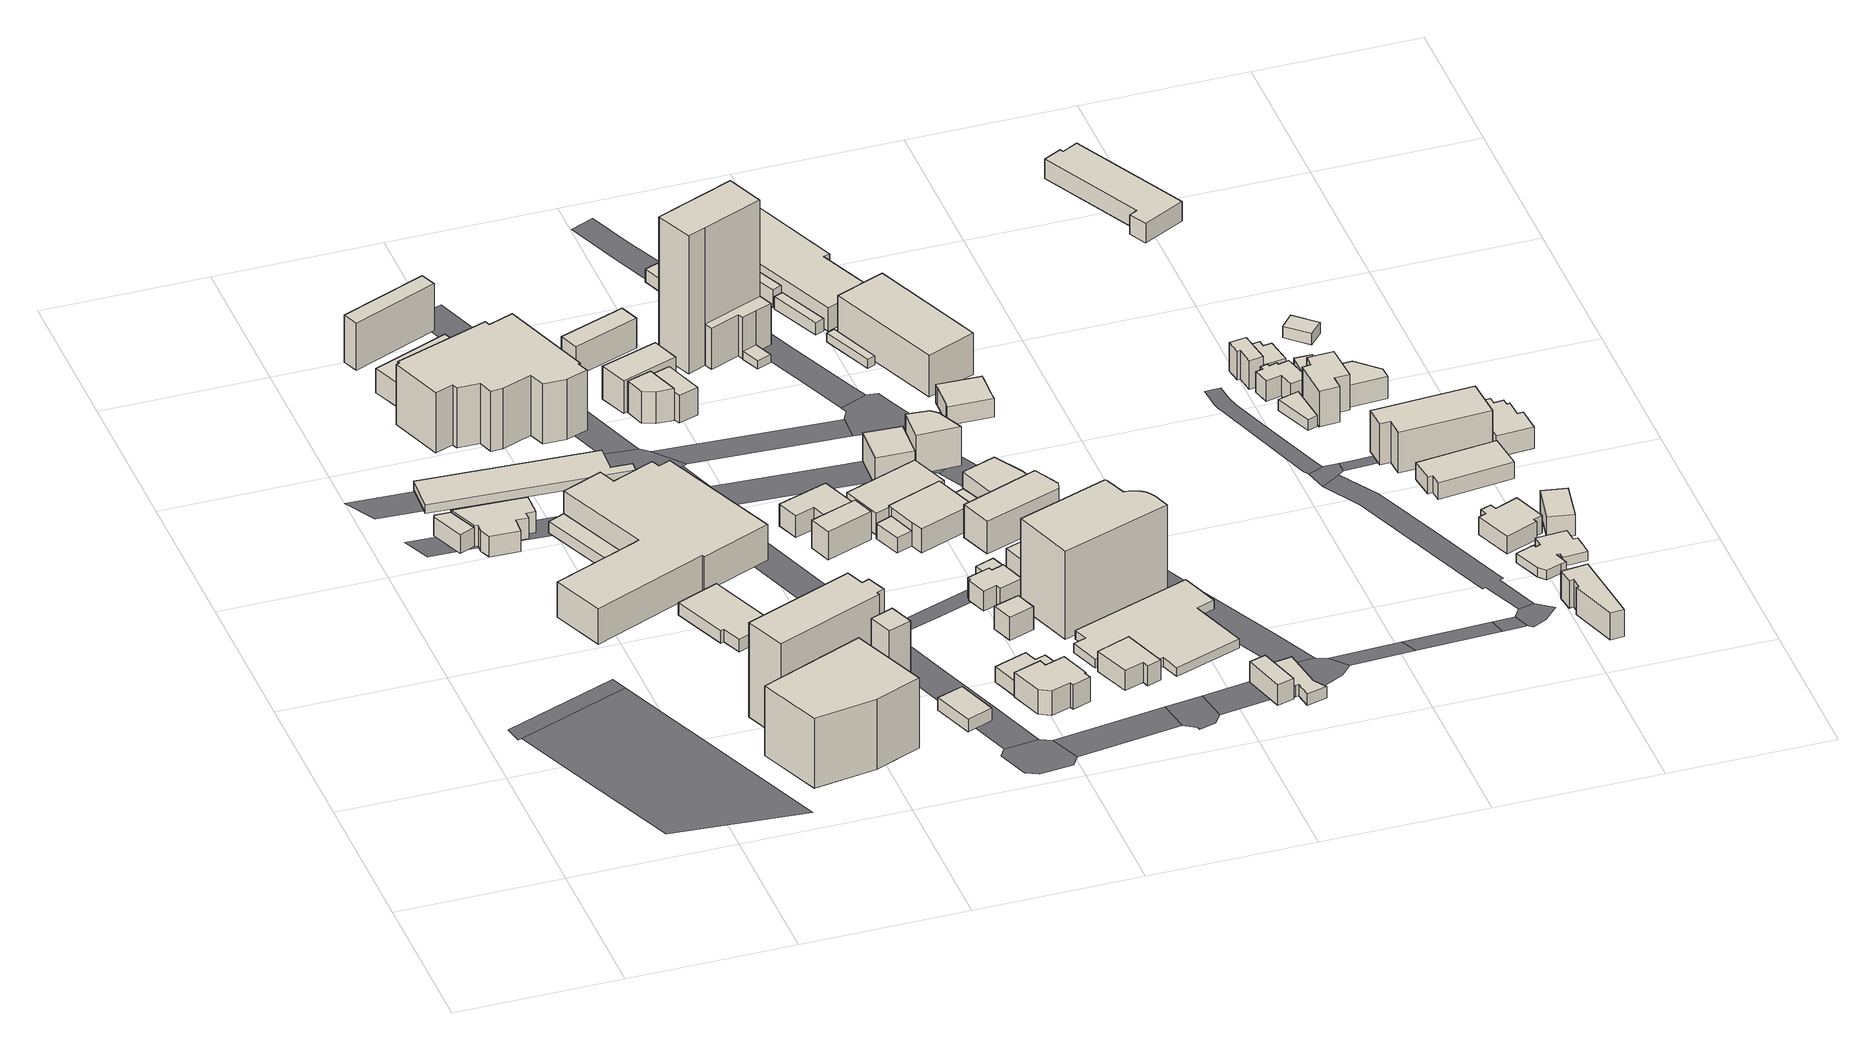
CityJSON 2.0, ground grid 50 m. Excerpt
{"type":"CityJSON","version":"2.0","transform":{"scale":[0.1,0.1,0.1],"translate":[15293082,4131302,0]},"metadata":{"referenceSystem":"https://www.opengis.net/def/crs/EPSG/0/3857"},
"CityObjects":{
"building1":{"type":"Building","attributes":{"measured_height":6.7,"year_of_construction":1956,"storeys_above_ground":2,"usage":"住宅","districts_and_zones_type":"商業地域"},"geometry":[{"type":"Solid","lod":"1","boundaries":[[[[0,1,2,3,4]],[[0,4,5,6]],[[4,3,7,5]],[[3,2,8,7]],[[2,1,9,8]],[[1,0,6,9]],[[6,5,7,8,9]]]]}]},
"building2":{"type":"Building","attributes":{"measured_height":8.1},"geometry":[{"type":"Solid","lod":"1","boundaries":[[[[10,11,12,13,14,15,16,17,18,1,0]],[[10,0,19,20]],[[0,1,21,19]],[[1,18,22,21]],[[18,17,23,22]],[[17,16,24,23]],[[16,15,25,24]],[[15,14,26,25]],[[14,13,27,26]],[[13,12,28,27]],[[12,11,29,28]],[[11,10,20,29]],[[20,19,21,22,23,24,25,26,27,28,29]]]]}]},
"building3":{"type":"Building","attributes":{"measured_height":9},"geometry":[{"type":"Solid","lod":"1","boundaries":[[[[30,31,32,33]],[[30,33,34,35]],[[33,32,36,34]],[[32,31,37,36]],[[31,30,35,37]],[[35,34,36,37]]]]}]},
"building4":{"type":"Building","attributes":{"measured_height":30.1,"year_of_construction":1987,"storeys_above_ground":7,"usage":"業務施設","districts_and_zones_type":"商業地域"},"geometry":[{"type":"Solid","lod":"1","boundaries":[[[[38,39,40,41,42]],[[38,42,43,44]],[[42,41,45,43]],[[41,40,46,45]],[[40,39,47,46]],[[39,38,44,47]],[[44,43,45,46,47]]]]}]},
"building5":{"type":"Building","attributes":{"measured_height":3.7,"year_of_construction":1995,"storeys_above_ground":1,"usage":"運輸倉庫施設","districts_and_zones_type":"商業地域"},"geometry":[{"type":"Solid","lod":"1","boundaries":[[[[48,49,50,51,52,53]],[[48,53,54,55]],[[53,52,56,54]],[[52,51,57,56]],[[51,50,58,57]],[[50,49,59,58]],[[49,48,55,59]],[[55,54,56,57,58,59]]]]}]},
"building6":{"type":"Building","attributes":{"measured_height":35.1,"year_of_construction":2015,"storeys_above_ground":10,"usage":"宿泊施設","districts_and_zones_type":"商業地域"},"geometry":[{"type":"Solid","lod":"1","boundaries":[[[[60,61,62,63,64,65,66,67]],[[60,67,68,69]],[[67,66,70,68]],[[66,65,71,70]],[[65,64,72,71]],[[64,63,73,72]],[[63,62,74,73]],[[62,61,75,74]],[[61,60,69,75]],[[69,68,70,71,72,73,74,75]]]]}]},
"building7":{"type":"Building","attributes":{"measured_height":13.3,"year_of_construction":2018,"storeys_above_ground":2,"usage":"文教厚生施設","districts_and_zones_type":"商業地域"},"geometry":[{"type":"Solid","lod":"1","boundaries":[[[[76,77,78,79,80,81,82,83,84,85,86,87,88]],[[76,88,89,90]],[[88,87,91,89]],[[87,86,92,91]],[[86,85,93,92]],[[85,84,94,93]],[[84,83,95,94]],[[83,82,96,95]],[[82,81,97,96]],[[81,80,98,97]],[[80,79,99,98]],[[79,78,100,99]],[[78,77,101,100]],[[77,76,90,101]],[[90,89,91,92,93,94,95,96,97,98,99,100,101]]]]}]},
"building8":{"type":"Building","attributes":{"measured_height":11.4,"year_of_construction":1987,"storeys_above_ground":3,"usage":"商業施設","districts_and_zones_type":"商業地域"},"geometry":[{"type":"Solid","lod":"1","boundaries":[[[[102,103,104,105]],[[102,105,106,107]],[[105,104,108,106]],[[104,103,109,108]],[[103,102,107,109]],[[107,106,108,109]]]]}]},
"building9":{"type":"Building","attributes":{"measured_height":4.8,"year_of_construction":2014,"storeys_above_ground":1,"usage":"商業施設","districts_and_zones_type":"商業地域"},"geometry":[{"type":"Solid","lod":"1","boundaries":[[[[110,111,112,113,114,115]],[[110,115,116,117]],[[115,114,118,116]],[[114,113,119,118]],[[113,112,120,119]],[[112,111,121,120]],[[111,110,117,121]],[[117,116,118,119,120,121]]]]}]},
"building10":{"type":"Building","attributes":{"measured_height":18.9},"geometry":[{"type":"Solid","lod":"1","boundaries":[[[[122,123,124,125]],[[122,125,126,127]],[[125,124,128,126]],[[124,123,129,128]],[[123,122,127,129]],[[127,126,128,129]]]]}]},
"building11":{"type":"Building","attributes":{"measured_height":22.4,"year_of_construction":1978,"storeys_above_ground":6,"usage":"店舗等併用共同住宅","districts_and_zones_type":"商業地域"},"geometry":[{"type":"Solid","lod":"1","boundaries":[[[[130,131,132,133,134,135,136,137,138,139,140,141,142,143,144,145,146,147]],[[130,147,148,149]],[[147,146,150,148]],[[146,145,151,150]],[[145,144,152,151]],[[144,143,153,152]],[[143,142,154,153]],[[142,141,155,154]],[[141,140,156,155]],[[140,139,157,156]],[[139,138,158,157]],[[138,137,159,158]],[[137,136,160,159]],[[136,135,161,160]],[[135,134,162,161]],[[134,133,163,162]],[[133,132,164,163]],[[132,131,165,164]],[[131,130,149,165]],[[149,148,150,151,152,153,154,155,156,157,158,159,160,161,162,163,164,165]]]]}]},
"building12":{"type":"Building","attributes":{"measured_height":27.5,"year_of_construction":1987,"storeys_above_ground":1,"usage":"業務施設","districts_and_zones_type":"商業地域"},"geometry":[{"type":"Solid","lod":"1","boundaries":[[[[166,167,168,169]],[[166,169,170,171]],[[169,168,172,170]],[[168,167,173,172]],[[167,166,171,173]],[[171,170,172,173]]]]}]},
"building13":{"type":"Building","attributes":{"measured_height":11.7,"year_of_construction":1987,"storeys_above_ground":1,"usage":"業務施設","districts_and_zones_type":"商業地域"},"geometry":[{"type":"Solid","lod":"1","boundaries":[[[[174,175,176,177]],[[174,177,178,179]],[[177,176,180,178]],[[176,175,181,180]],[[175,174,179,181]],[[179,178,180,181]]]]}]},
"building14":{"type":"Building","attributes":{"measured_height":13.2,"year_of_construction":2000,"storeys_above_ground":3,"usage":"商業施設","districts_and_zones_type":"商業地域"},"geometry":[{"type":"Solid","lod":"1","boundaries":[[[[182,183,184,185,186]],[[182,186,187,188]],[[186,185,189,187]],[[185,184,190,189]],[[184,183,191,190]],[[183,182,188,191]],[[188,187,189,190,191]]]]}]},
"building15":{"type":"Building","attributes":{"measured_height":11.4,"year_of_construction":1980,"storeys_above_ground":3,"usage":"商業施設","districts_and_zones_type":"商業地域"},"geometry":[{"type":"Solid","lod":"1","boundaries":[[[[192,193,194,195]],[[192,195,196,197]],[[195,194,198,196]],[[194,193,199,198]],[[193,192,197,199]],[[197,196,198,199]]]]}]},
"building16":{"type":"Building","attributes":{"measured_height":10.5,"year_of_construction":1970,"storeys_above_ground":2,"usage":"店舗等併用住宅","districts_and_zones_type":"商業地域"},"geometry":[{"type":"Solid","lod":"1","boundaries":[[[[200,201,202,203]],[[200,203,204,205]],[[203,202,206,204]],[[202,201,207,206]],[[201,200,205,207]],[[205,204,206,207]]]]}]},
"building17":{"type":"Building","attributes":{"measured_height":9.9,"year_of_construction":2003,"storeys_above_ground":3,"usage":"住宅","districts_and_zones_type":"商業地域"},"geometry":[{"type":"Solid","lod":"1","boundaries":[[[[208,209,210,211,212]],[[208,212,213,214]],[[212,211,215,213]],[[211,210,216,215]],[[210,209,217,216]],[[209,208,214,217]],[[214,213,215,216,217]]]]}]},
"building18":{"type":"Building","attributes":{"measured_height":9,"year_of_construction":1981,"storeys_above_ground":2,"usage":"商業施設","districts_and_zones_type":"商業地域"},"geometry":[{"type":"Solid","lod":"1","boundaries":[[[[218,219,220,221,222,223]],[[218,223,224,225]],[[223,222,226,224]],[[222,221,227,226]],[[221,220,228,227]],[[220,219,229,228]],[[219,218,225,229]],[[225,224,226,227,228,229]]]]}]},
"building19":{"type":"Building","attributes":{"measured_height":10.7,"year_of_construction":2000,"storeys_above_ground":3,"usage":"住宅","districts_and_zones_type":"商業地域"},"geometry":[{"type":"Solid","lod":"1","boundaries":[[[[230,231,232,233]],[[230,233,234,235]],[[233,232,236,234]],[[232,231,237,236]],[[231,230,235,237]],[[235,234,236,237]]]]}]},
"building20":{"type":"Building","attributes":{"measured_height":6.3,"year_of_construction":1953,"storeys_above_ground":2,"usage":"住宅","districts_and_zones_type":"商業地域"},"geometry":[{"type":"Solid","lod":"1","boundaries":[[[[238,239,240,241,242,243]],[[238,243,244,245]],[[243,242,246,244]],[[242,241,247,246]],[[241,240,248,247]],[[240,239,249,248]],[[239,238,245,249]],[[245,244,246,247,248,249]]]]}]},
"building21":{"type":"Building","attributes":{"measured_height":10},"geometry":[{"type":"Solid","lod":"1","boundaries":[[[[250,251,252,253,254,255,256,257,258,259,260]],[[250,260,261,262]],[[260,259,263,261]],[[259,258,264,263]],[[258,257,265,264]],[[257,256,266,265]],[[256,255,267,266]],[[255,254,268,267]],[[254,253,269,268]],[[253,252,270,269]],[[252,251,271,270]],[[251,250,262,271]],[[262,261,263,264,265,266,267,268,269,270,271]]]]}]},
"building22":{"type":"Building","attributes":{"measured_height":8.3,"storeys_above_ground":1,"usage":"業務施設","districts_and_zones_type":"商業地域"},"geometry":[{"type":"Solid","lod":"1","boundaries":[[[[272,273,274,275]],[[272,275,276,277]],[[275,274,278,276]],[[274,273,279,278]],[[273,272,277,279]],[[277,276,278,279]]]]}]},
"building23":{"type":"Building","attributes":{"measured_height":9.2,"year_of_construction":1958,"storeys_above_ground":2,"usage":"住宅","districts_and_zones_type":"商業地域"},"geometry":[{"type":"Solid","lod":"1","boundaries":[[[[280,281,282,283]],[[280,283,284,285]],[[283,282,286,284]],[[282,281,287,286]],[[281,280,285,287]],[[285,284,286,287]]]]}]},
"building24":{"type":"Building","attributes":{"measured_height":7},"geometry":[{"type":"Solid","lod":"1","boundaries":[[[[288,289,290,291,292,293,294,295,296,297]],[[288,297,298,299]],[[297,296,300,298]],[[296,295,301,300]],[[295,294,302,301]],[[294,293,303,302]],[[293,292,304,303]],[[292,291,305,304]],[[291,290,306,305]],[[290,289,307,306]],[[289,288,299,307]],[[299,298,300,301,302,303,304,305,306,307]]]]}]},
"building25":{"type":"Building","attributes":{"measured_height":8.6,"year_of_construction":1976,"storeys_above_ground":2,"usage":"業務施設","districts_and_zones_type":"商業地域"},"geometry":[{"type":"Solid","lod":"1","boundaries":[[[[308,309,310,311,312,313]],[[308,313,314,315]],[[313,312,316,314]],[[312,311,317,316]],[[311,310,318,317]],[[310,309,319,318]],[[309,308,315,319]],[[315,314,316,317,318,319]]]]}]},
"building26":{"type":"Building","attributes":{"measured_height":6.2,"year_of_construction":1974,"storeys_above_ground":1,"usage":"住宅","districts_and_zones_type":"商業地域"},"geometry":[{"type":"Solid","lod":"1","boundaries":[[[[320,297,296,295,321,322]],[[320,322,323,324]],[[322,321,325,323]],[[321,295,326,325]],[[295,296,327,326]],[[296,297,328,327]],[[297,320,324,328]],[[324,323,325,326,327,328]]]]}]},
"building27":{"type":"Building","attributes":{"measured_height":8.6,"year_of_construction":1968,"storeys_above_ground":2,"usage":"業務施設","districts_and_zones_type":"商業地域"},"geometry":[{"type":"Solid","lod":"1","boundaries":[[[[329,330,331,272,275,332,333]],[[329,333,334,335]],[[333,332,336,334]],[[332,275,337,336]],[[275,272,338,337]],[[272,331,339,338]],[[331,330,340,339]],[[330,329,335,340]],[[335,334,336,337,338,339,340]]]]}]},
"building28":{"type":"Building","attributes":{"measured_height":46.1},"geometry":[{"type":"Solid","lod":"1","boundaries":[[[[341,342,343,344,345]],[[341,345,346,347]],[[345,344,348,346]],[[344,343,349,348]],[[343,342,350,349]],[[342,341,347,350]],[[347,346,348,349,350]]]]}]},
"building29":{"type":"Building","attributes":{"measured_height":7.6,"year_of_construction":1968,"storeys_above_ground":2,"usage":"住宅","districts_and_zones_type":"商業地域"},"geometry":[{"type":"Solid","lod":"1","boundaries":[[[[351,352,353,354,355,356]],[[351,356,357,358]],[[356,355,359,357]],[[355,354,360,359]],[[354,353,361,360]],[[353,352,362,361]],[[352,351,358,362]],[[358,357,359,360,361,362]]]]}]},
"building30":{"type":"Building","attributes":{"measured_height":45.1},"geometry":[{"type":"Solid","lod":"1","boundaries":[[[[363,364,365,366,367,368,369]],[[363,369,370,371]],[[369,368,372,370]],[[368,367,373,372]],[[367,366,374,373]],[[366,365,375,374]],[[365,364,376,375]],[[364,363,371,376]],[[371,370,372,373,374,375,376]]]]}]},
"building31":{"type":"Building","attributes":{"measured_height":10.3,"year_of_construction":1983,"storeys_above_ground":3,"usage":"住宅","districts_and_zones_type":"商業地域"},"geometry":[{"type":"Solid","lod":"1","boundaries":[[[[377,378,379,380]],[[377,380,381,382]],[[380,379,383,381]],[[379,378,384,383]],[[378,377,382,384]],[[382,381,383,384]]]]}]},
"building32":{"type":"Building","attributes":{"measured_height":41.3},"geometry":[{"type":"Solid","lod":"1","boundaries":[[[[385,386,387,388]],[[385,388,389,390]],[[388,387,391,389]],[[387,386,392,391]],[[386,385,390,392]],[[390,389,391,392]]]]}]},
"building33":{"type":"Building","attributes":{"measured_height":5.4},"geometry":[{"type":"Solid","lod":"1","boundaries":[[[[393,394,395,396]],[[393,396,397,398]],[[396,395,399,397]],[[395,394,400,399]],[[394,393,398,400]],[[398,397,399,400]]]]}]},
"building34":{"type":"Building","attributes":{"measured_height":10.3,"year_of_construction":2014,"storeys_above_ground":3,"usage":"住宅","districts_and_zones_type":"商業地域"},"geometry":[{"type":"Solid","lod":"1","boundaries":[[[[401,402,403,404]],[[401,404,405,406]],[[404,403,407,405]],[[403,402,408,407]],[[402,401,406,408]],[[406,405,407,408]]]]}]},
"building35":{"type":"Building","attributes":{"measured_height":7.4,"storeys_above_ground":1,"usage":"業務施設","districts_and_zones_type":"商業地域"},"geometry":[{"type":"Solid","lod":"1","boundaries":[[[[409,410,411,412]],[[409,412,413,414]],[[412,411,415,413]],[[411,410,416,415]],[[410,409,414,416]],[[414,413,415,416]]]]}]},
"building36":{"type":"Building","attributes":{"measured_height":33.3,"year_of_construction":1991,"storeys_above_ground":8,"usage":"業務施設","districts_and_zones_type":"商業地域"},"geometry":[{"type":"Solid","lod":"1","boundaries":[[[[417,418,419,420,421,422,423,424,425,426,427,428,429,430]],[[417,430,431,432]],[[430,429,433,431]],[[429,428,434,433]],[[428,427,435,434]],[[427,426,436,435]],[[426,425,437,436]],[[425,424,438,437]],[[424,423,439,438]],[[423,422,440,439]],[[422,421,441,440]],[[421,420,442,441]],[[420,419,443,442]],[[419,418,444,443]],[[418,417,432,444]],[[432,431,433,434,435,436,437,438,439,440,441,442,443,444]]]]}]},
"building37":{"type":"Building","attributes":{"measured_height":4,"storeys_above_ground":1,"usage":"運輸倉庫施設","districts_and_zones_type":"商業地域"},"geometry":[{"type":"Solid","lod":"1","boundaries":[[[[445,446,447,448,449,450,451,452,453,454,455,456]],[[445,456,457,458]],[[456,455,459,457]],[[455,454,460,459]],[[454,453,461,460]],[[453,452,462,461]],[[452,451,463,462]],[[451,450,464,463]],[[450,449,465,464]],[[449,448,466,465]],[[448,447,467,466]],[[447,446,468,467]],[[446,445,458,468]],[[458,457,459,460,461,462,463,464,465,466,467,468]]]]}]},
"building38":{"type":"Building","attributes":{"measured_height":11.6},"geometry":[{"type":"Solid","lod":"1","boundaries":[[[[469,470,471,472,473]],[[469,473,474,475]],[[473,472,476,474]],[[472,471,477,476]],[[471,470,478,477]],[[470,469,475,478]],[[475,474,476,477,478]]]]}]},
"building39":{"type":"Building","attributes":{"measured_height":5.7,"year_of_construction":1969,"storeys_above_ground":2,"usage":"住宅","districts_and_zones_type":"商業地域"},"geometry":[{"type":"Solid","lod":"1","boundaries":[[[[479,480,481,482,483,484]],[[479,484,485,486]],[[484,483,487,485]],[[483,482,488,487]],[[482,481,489,488]],[[481,480,490,489]],[[480,479,486,490]],[[486,485,487,488,489,490]]]]}]},
"building40":{"type":"Building","attributes":{"measured_height":13.3,"year_of_construction":2018,"storeys_above_ground":4,"usage":"住宅","districts_and_zones_type":"商業地域"},"geometry":[{"type":"Solid","lod":"1","boundaries":[[[[491,492,493,494,495]],[[491,495,496,497]],[[495,494,498,496]],[[494,493,499,498]],[[493,492,500,499]],[[492,491,497,500]],[[497,496,498,499,500]]]]}]},
"building41":{"type":"Building","attributes":{"measured_height":9.1,"year_of_construction":1965,"storeys_above_ground":1,"usage":"業務施設","districts_and_zones_type":"商業地域"},"geometry":[{"type":"Solid","lod":"1","boundaries":[[[[501,502,503,504,505]],[[501,505,506,507]],[[505,504,508,506]],[[504,503,509,508]],[[503,502,510,509]],[[502,501,507,510]],[[507,506,508,509,510]]]]}]},
"building42":{"type":"Building","attributes":{"measured_height":8,"year_of_construction":1972,"storeys_above_ground":2,"usage":"業務施設","districts_and_zones_type":"商業地域"},"geometry":[{"type":"Solid","lod":"1","boundaries":[[[[511,512,513,514]],[[511,514,515,516]],[[514,513,517,515]],[[513,512,518,517]],[[512,511,516,518]],[[516,515,517,518]]]]}]},
"building43":{"type":"Building","attributes":{"measured_height":4.8},"geometry":[{"type":"Solid","lod":"1","boundaries":[[[[519,520,521,522]],[[519,522,523,524]],[[522,521,525,523]],[[521,520,526,525]],[[520,519,524,526]],[[524,523,525,526]]]]}]},
"building44":{"type":"Building","attributes":{"measured_height":8.7,"storeys_above_ground":1,"usage":"運輸倉庫施設","districts_and_zones_type":"商業地域"},"geometry":[{"type":"Solid","lod":"1","boundaries":[[[[527,528,529,530]],[[527,530,531,532]],[[530,529,533,531]],[[529,528,534,533]],[[528,527,532,534]],[[532,531,533,534]]]]}]},
"building45":{"type":"Building","attributes":{"measured_height":7.6,"year_of_construction":1971,"storeys_above_ground":2,"usage":"住宅","districts_and_zones_type":"商業地域"},"geometry":[{"type":"Solid","lod":"1","boundaries":[[[[535,536,537,538]],[[535,538,539,540]],[[538,537,541,539]],[[537,536,542,541]],[[536,535,540,542]],[[540,539,541,542]]]]}]},
"building46":{"type":"Building","attributes":{"measured_height":8.2,"storeys_above_ground":2,"usage":"業務施設","districts_and_zones_type":"商業地域"},"geometry":[{"type":"Solid","lod":"1","boundaries":[[[[543,544,545,546,547,548,549]],[[543,549,550,551]],[[549,548,552,550]],[[548,547,553,552]],[[547,546,554,553]],[[546,545,555,554]],[[545,544,556,555]],[[544,543,551,556]],[[551,550,552,553,554,555,556]]]]}]},
"building47":{"type":"Building","attributes":{"measured_height":5.3,"year_of_construction":1948,"storeys_above_ground":1,"usage":"住宅","districts_and_zones_type":"商業地域"},"geometry":[{"type":"Solid","lod":"1","boundaries":[[[[557,558,559,560,561,562,563,564]],[[557,564,565,566]],[[564,563,567,565]],[[563,562,568,567]],[[562,561,569,568]],[[561,560,570,569]],[[560,559,571,570]],[[559,558,572,571]],[[558,557,566,572]],[[566,565,567,568,569,570,571,572]]]]}]},
"building48":{"type":"Building","attributes":{"measured_height":6.9,"year_of_construction":1986,"storeys_above_ground":1,"usage":"文教厚生施設","districts_and_zones_type":"商業地域"},"geometry":[{"type":"Solid","lod":"1","boundaries":[[[[573,574,575,576,577,578,579,580]],[[573,580,581,582]],[[580,579,583,581]],[[579,578,584,583]],[[578,577,585,584]],[[577,576,586,585]],[[576,575,587,586]],[[575,574,588,587]],[[574,573,582,588]],[[582,581,583,584,585,586,587,588]]]]}]},
"building49":{"type":"Building","attributes":{"measured_height":14,"storeys_above_ground":3,"usage":"運輸倉庫施設","districts_and_zones_type":"商業地域"},"geometry":[{"type":"Solid","lod":"1","boundaries":[[[[589,590,591,592]],[[589,592,593,594]],[[592,591,595,593]],[[591,590,596,595]],[[590,589,594,596]],[[594,593,595,596]]]]}]},
"building50":{"type":"Building","attributes":{"measured_height":9.7,"year_of_construction":1987,"storeys_above_ground":3,"usage":"住宅","districts_and_zones_type":"商業地域"},"geometry":[{"type":"Solid","lod":"1","boundaries":[[[[597,598,599,600,601,602]],[[597,602,603,604]],[[602,601,605,603]],[[601,600,606,605]],[[600,599,607,606]],[[599,598,608,607]],[[598,597,604,608]],[[604,603,605,606,607,608]]]]}]},
"building51":{"type":"Building","attributes":{"measured_height":4.4,"year_of_construction":2015,"storeys_above_ground":1,"usage":"住宅","districts_and_zones_type":"商業地域"},"geometry":[{"type":"Solid","lod":"1","boundaries":[[[[609,610,611,612]],[[609,612,613,614]],[[612,611,615,613]],[[611,610,616,615]],[[610,609,614,616]],[[614,613,615,616]]]]}]},
"building52":{"type":"Building","attributes":{"measured_height":7.6,"year_of_construction":2007,"storeys_above_ground":2,"usage":"住宅","districts_and_zones_type":"商業地域"},"geometry":[{"type":"Solid","lod":"1","boundaries":[[[[617,618,619,620,621,622,623,624,625,626,627,628]],[[617,628,629,630]],[[628,627,631,629]],[[627,626,632,631]],[[626,625,633,632]],[[625,624,634,633]],[[624,623,635,634]],[[623,622,636,635]],[[622,621,637,636]],[[621,620,638,637]],[[620,619,639,638]],[[619,618,640,639]],[[618,617,630,640]],[[630,629,631,632,633,634,635,636,637,638,639,640]]]]}]},
"building53":{"type":"Building","attributes":{"measured_height":9.4,"year_of_construction":1968,"storeys_above_ground":2,"usage":"住宅","districts_and_zones_type":"商業地域"},"geometry":[{"type":"Solid","lod":"1","boundaries":[[[[641,642,643,644,645,646]],[[641,646,647,648]],[[646,645,649,647]],[[645,644,650,649]],[[644,643,651,650]],[[643,642,652,651]],[[642,641,648,652]],[[648,647,649,650,651,652]]]]}]},
"building54":{"type":"Building","attributes":{"measured_height":13.1,"year_of_construction":1991,"storeys_above_ground":2,"usage":"住宅","districts_and_zones_type":"商業地域"},"geometry":[{"type":"Solid","lod":"1","boundaries":[[[[653,654,655,656,657,658,659,660]],[[653,660,661,662]],[[660,659,663,661]],[[659,658,664,663]],[[658,657,665,664]],[[657,656,666,665]],[[656,655,667,666]],[[655,654,668,667]],[[654,653,662,668]],[[662,661,663,664,665,666,667,668]]]]}]},
"building55":{"type":"Building","attributes":{"measured_height":9.7,"year_of_construction":2004,"storeys_above_ground":3,"usage":"宿泊施設","districts_and_zones_type":"商業地域"},"geometry":[{"type":"Solid","lod":"1","boundaries":[[[[669,670,671,672,673,674,675,676]],[[669,676,677,678]],[[676,675,679,677]],[[675,674,680,679]],[[674,673,681,680]],[[673,672,682,681]],[[672,671,683,682]],[[671,670,684,683]],[[670,669,678,684]],[[678,677,679,680,681,682,683,684]]]]}]},
"building56":{"type":"Building","attributes":{"measured_height":7.6,"storeys_above_ground":1,"usage":"住宅","districts_and_zones_type":"商業地域"},"geometry":[{"type":"Solid","lod":"1","boundaries":[[[[685,686,687,688]],[[685,688,689,690]],[[688,687,691,689]],[[687,686,692,691]],[[686,685,690,692]],[[690,689,691,692]]]]}]},
"building57":{"type":"Building","attributes":{"measured_height":6,"year_of_construction":1979,"storeys_above_ground":1,"usage":"住宅","districts_and_zones_type":"商業地域"},"geometry":[{"type":"Solid","lod":"1","boundaries":[[[[693,694,695,696,697,698,699,700,701,702]],[[693,702,703,704]],[[702,701,705,703]],[[701,700,706,705]],[[700,699,707,706]],[[699,698,708,707]],[[698,697,709,708]],[[697,696,710,709]],[[696,695,711,710]],[[695,694,712,711]],[[694,693,704,712]],[[704,703,705,706,707,708,709,710,711,712]]]]}]},
"building58":{"type":"Building","attributes":{"measured_height":4.1,"year_of_construction":1945,"storeys_above_ground":1,"usage":"住宅","districts_and_zones_type":"商業地域"},"geometry":[{"type":"Solid","lod":"1","boundaries":[[[[713,714,715,716,717,718,719,720,721,722,723,724,725,726,727,728,729]],[[713,729,730,731]],[[729,728,732,730]],[[728,727,733,732]],[[727,726,734,733]],[[726,725,735,734]],[[725,724,736,735]],[[724,723,737,736]],[[723,722,738,737]],[[722,721,739,738]],[[721,720,740,739]],[[720,719,741,740]],[[719,718,742,741]],[[718,717,743,742]],[[717,716,744,743]],[[716,715,745,744]],[[715,714,746,745]],[[714,713,731,746]],[[731,730,732,733,734,735,736,737,738,739,740,741,742,743,744,745,746]]]]}]},
"building59":{"type":"Building","attributes":{"measured_height":7.2,"year_of_construction":1969,"storeys_above_ground":2,"usage":"運輸倉庫施設","districts_and_zones_type":"商業地域"},"geometry":[{"type":"Solid","lod":"1","boundaries":[[[[747,748,749,750,751,752,753,754]],[[747,754,755,756]],[[754,753,757,755]],[[753,752,758,757]],[[752,751,759,758]],[[751,750,760,759]],[[750,749,761,760]],[[749,748,762,761]],[[748,747,756,762]],[[756,755,757,758,759,760,761,762]]]]}]},
"building60":{"type":"Building","attributes":{"measured_height":5.7,"year_of_construction":1971,"storeys_above_ground":2,"usage":"共同住宅","districts_and_zones_type":"商業地域"},"geometry":[{"type":"Solid","lod":"1","boundaries":[[[[763,764,765,766,767,768]],[[763,768,769,770]],[[768,767,771,769]],[[767,766,772,771]],[[766,765,773,772]],[[765,764,774,773]],[[764,763,770,774]],[[770,769,771,772,773,774]]]]}]},
"building61":{"type":"Building","attributes":{"measured_height":17.4,"year_of_construction":1998,"storeys_above_ground":3,"usage":"共同住宅","districts_and_zones_type":"商業地域"},"geometry":[{"type":"Solid","lod":"1","boundaries":[[[[775,776,777,778,779,780]],[[775,780,781,782]],[[780,779,783,781]],[[779,778,784,783]],[[778,777,785,784]],[[777,776,786,785]],[[776,775,782,786]],[[782,781,783,784,785,786]]]]}]},
"building62":{"type":"Building","attributes":{"measured_height":8,"year_of_construction":1984,"storeys_above_ground":2,"usage":"業務施設","districts_and_zones_type":"商業地域"},"geometry":[{"type":"Solid","lod":"1","boundaries":[[[[787,788,789,790,791]],[[787,791,792,793]],[[791,790,794,792]],[[790,789,795,794]],[[789,788,796,795]],[[788,787,793,796]],[[793,792,794,795,796]]]]}]},
"building63":{"type":"Building","attributes":{"measured_height":4.1,"storeys_above_ground":1,"usage":"運輸倉庫施設","districts_and_zones_type":"商業地域"},"geometry":[{"type":"Solid","lod":"1","boundaries":[[[[797,798,799,800]],[[797,800,801,802]],[[800,799,803,801]],[[799,798,804,803]],[[798,797,802,804]],[[802,801,803,804]]]]}]},
"building64":{"type":"Building","attributes":{"measured_height":7.5},"geometry":[{"type":"Solid","lod":"1","boundaries":[[[[805,806,807,808]],[[805,808,809,810]],[[808,807,811,809]],[[807,806,812,811]],[[806,805,810,812]],[[810,809,811,812]]]]}]},
"building65":{"type":"Building","attributes":{"measured_height":8.9,"year_of_construction":1979,"storeys_above_ground":2,"usage":"住宅","districts_and_zones_type":"商業地域"},"geometry":[{"type":"Solid","lod":"1","boundaries":[[[[813,814,815,816,817,818,819,820,821,822,823,824]],[[813,824,825,826]],[[824,823,827,825]],[[823,822,828,827]],[[822,821,829,828]],[[821,820,830,829]],[[820,819,831,830]],[[819,818,832,831]],[[818,817,833,832]],[[817,816,834,833]],[[816,815,835,834]],[[815,814,836,835]],[[814,813,826,836]],[[826,825,827,828,829,830,831,832,833,834,835,836]]]]}]},
"road1":{"type":"Road","geometry":[{"type":"MultiSurface","lod":"1","boundaries":[[[837,838,839,840,841]]]}]},
"road2":{"type":"Road","geometry":[{"type":"MultiSurface","lod":"1","boundaries":[[[842,837,841,843,844]]]}]},
"road3":{"type":"Road","geometry":[{"type":"MultiSurface","lod":"1","boundaries":[[[845,846,847,848,849,850]]]}]},
"road4":{"type":"Road","geometry":[{"type":"MultiSurface","lod":"1","boundaries":[[[851,852,853,854,855,856,857]]]}]},
"road5":{"type":"Road","geometry":[{"type":"MultiSurface","lod":"1","boundaries":[[[858,859,860,861,862,863,864,865,866,867,868]]]}]},
"road6":{"type":"Road","geometry":[{"type":"MultiSurface","lod":"1","boundaries":[[[869,870,871,872,857,856,873,874]]]}]},
"road7":{"type":"Road","geometry":[{"type":"MultiSurface","lod":"1","boundaries":[[[875,849,871,870]]]}]},
"road8":{"type":"Road","geometry":[{"type":"MultiSurface","lod":"1","boundaries":[[[866,865,850,849,875,876,877]]]}]},
"road9":{"type":"Road","geometry":[{"type":"MultiSurface","lod":"1","boundaries":[[[874,873,878,879,880,881,882,883,884,885]]]}]},
"road10":{"type":"Road","geometry":[{"type":"MultiSurface","lod":"1","boundaries":[[[886,882,881,887,888,889]]]}]},
"road11":{"type":"Road","geometry":[{"type":"MultiSurface","lod":"1","boundaries":[[[890,888,887,891,892,893,894,895,896]]]}]},
"road12":{"type":"Road","geometry":[{"type":"MultiSurface","lod":"1","boundaries":[[[897,895,894,898,899,900,901,902]]]}]},
"road13":{"type":"Road","geometry":[{"type":"MultiSurface","lod":"1","boundaries":[[[903,877,876,904,905,906]]]}]},
"road14":{"type":"Road","geometry":[{"type":"MultiSurface","lod":"1","boundaries":[[[907,908,909,897,902]]]}]},
"road15":{"type":"Road","geometry":[{"type":"MultiSurface","lod":"1","boundaries":[[[910,870,869,911,912,913]]]}]},
"road16":{"type":"Road","geometry":[{"type":"MultiSurface","lod":"1","boundaries":[[[914,915,916,917,886,889,918,919]]]}]},
"road17":{"type":"Road","geometry":[{"type":"MultiSurface","lod":"1","boundaries":[[[920,921,908,907,922,923,924]]]}]},
"road18":{"type":"Road","geometry":[{"type":"MultiSurface","lod":"1","boundaries":[[[925,926,927,928,929,930,931,932,933,934,935,936,937,938]]]}]},
"road19":{"type":"Road","geometry":[{"type":"MultiSurface","lod":"1","boundaries":[[[939,940,913,912,941,942,943]]]}]},
"road20":{"type":"Road","geometry":[{"type":"MultiSurface","lod":"1","boundaries":[[[944,945,913,940]]]}]},
"road21":{"type":"Road","geometry":[{"type":"MultiSurface","lod":"1","boundaries":[[[944,946,947,948,949,934,933,950,951,905,904,952,945]]]}]},
"road22":{"type":"Road","geometry":[{"type":"MultiSurface","lod":"1","boundaries":[[[953,954,921,920]]]}]},
"road23":{"type":"Road","geometry":[{"type":"MultiSurface","lod":"1","boundaries":[[[955,943,942,956,957,958,959]]]}]},
"road24":{"type":"Road","geometry":[{"type":"MultiSurface","lod":"1","boundaries":[[[960,958,957,915,914,961,962]]]}]},
"road25":{"type":"Road","geometry":[{"type":"MultiSurface","lod":"1","boundaries":[[[963,960,962,964,965,966,967,968,969,970]]]}]},
"road26":{"type":"Road","geometry":[{"type":"MultiSurface","lod":"1","boundaries":[[[971,968,967,972,954,953,973,974,975]]]}]},
"road27":{"type":"Road","geometry":[{"type":"MultiSurface","lod":"1","boundaries":[[[976,977,978,971,975]]]}]},
"road28":{"type":"Road","geometry":[{"type":"MultiSurface","lod":"1","boundaries":[[[979,980,977,976]]]}]},
"road29":{"type":"Road","geometry":[{"type":"MultiSurface","lod":"1","boundaries":[[[981,982,983,984,985,986,987,988,989,990,991,992,993,994]]]}]},
"road30":{"type":"Road","geometry":[{"type":"MultiSurface","lod":"1","boundaries":[[[995,996,980,979,997]]]}]},
"road31":{"type":"Road","geometry":[{"type":"MultiSurface","lod":"1","boundaries":[[[998,999,989,988,1000,1001]]]}]},
"road32":{"type":"Road","geometry":[{"type":"MultiSurface","lod":"1","boundaries":[[[1002,1001,1000,1003,1004,1005,1006,1007,1008,1009,1010,1011]]]}]},
"road33":{"type":"Road","geometry":[{"type":"MultiSurface","lod":"1","boundaries":[[[1012,1008,1007,996,995,1013,1014]]]}]},
"road34":{"type":"Road","geometry":[{"type":"MultiSurface","lod":"1","boundaries":[[[1015,1016,1017,1018,999,998,1019,1020]]]}]}
},
"vertices":[
[198,1552,77],[235,1462,77],[187,1442,77],[146,1545,77],[151,1553,77],[151,1553,139],[198,1552,139],[146,1545,139],[187,1442,139],[235,1462,139],
[417,1543,77],[415,1470,77],[387,1471,77],[387,1449,77],[350,1450,77],[347,1397,77],[258,1401,77],[244,1432,77],[245,1459,77],[198,1552,146],[417,1543,146],[235,1462,146],[245,1459,146],[244,1432,146],[258,1401,146],[347,1397,146],[350,1450,146],[387,1449,146],[387,1471,146],[415,1470,146],
[616,1187,81],[564,1165,81],[446,1451,81],[497,1473,81],[497,1473,119],[616,1187,119],[446,1451,119],[564,1165,119],
[1077,169,77],[934,110,77],[744,81,77],[666,270,77],[982,402,77],[982,402,311],[1077,169,311],[666,270,311],[744,81,311],[934,110,311],
[697,1738,79],[693,1654,79],[756,1651,79],[754,1618,79],[158,1649,79],[164,1765,79],[164,1765,108],[697,1738,108],[158,1649,108],[754,1618,108],[756,1651,108],[693,1654,108],
[1036,532,80],[1059,541,80],[1083,483,80],[1060,473,80],[1063,464,80],[732,330,80],[683,453,80],[1014,587,80],[1014,587,396],[1036,532,396],[683,453,396],[732,330,396],[1063,464,396],[1060,473,396],[1083,483,396],[1059,541,396],
[781,1501,77],[817,1516,77],[972,1142,77],[759,1053,77],[756,1061,77],[406,914,77],[341,1072,77],[564,1165,77],[616,1187,77],[497,1473,77],[620,1524,77],[641,1473,77],[770,1527,77],[770,1527,195],[781,1501,195],[641,1473,195],[620,1524,195],[497,1473,195],[616,1187,195],[564,1165,195],[341,1072,195],[406,914,195],[756,1061,195],[759,1053,195],[972,1142,195],[817,1516,195],
[491,2224,75],[259,2130,75],[215,2238,75],[447,2332,75],[447,2332,155],[491,2224,155],[215,2238,155],[259,2130,155],
[874,800,80],[757,752,80],[733,811,80],[723,807,80],[656,971,80],[784,1024,80],[784,1024,121],[874,800,121],[656,971,121],[723,807,121],[733,811,121],[757,752,121],
[462,2466,73],[200,2357,73],[181,2405,73],[443,2513,73],[443,2513,230],[462,2466,230],[181,2405,230],[200,2357,230],
[697,1922,75],[691,1920,75],[704,1884,75],[637,1860,75],[569,1861,75],[551,1909,75],[458,1875,75],[423,1874,75],[408,1918,75],[340,1920,75],[335,1936,75],[278,1916,75],[220,2077,75],[231,2081,75],[228,2089,75],[515,2190,75],[521,2174,75],[597,2202,75],[597,2202,276],[697,1922,276],[521,2174,276],[515,2190,276],[228,2089,276],[231,2081,276],[220,2077,276],[278,1916,276],[335,1936,276],[340,1920,276],[408,1918,276],[423,1874,276],[458,1875,276],[551,1909,276],[569,1861,276],[637,1860,276],[704,1884,276],[691,1920,276],
[1122,374,79],[1052,347,79],[1024,420,79],[1094,447,79],[1094,447,354],[1122,374,354],[1024,420,354],[1052,347,354],
[1306,225,78],[1227,196,78],[1182,320,78],[1262,349,78],[1262,349,120],[1306,225,120],[1182,320,120],[1227,196,120],
[944,1850,76],[891,1851,76],[854,1866,76],[836,1925,76],[910,1949,76],[910,1949,182],[944,1850,182],[836,1925,182],[854,1866,182],[891,1851,182],
[995,1986,74],[824,1927,74],[792,2011,74],[965,2070,74],[965,2070,184],[995,1986,184],[792,2011,184],[824,1927,184],
[957,2207,75],[756,2133,75],[735,2191,75],[935,2265,75],[935,2265,175],[957,2207,175],[735,2191,175],[756,2133,175],
[1012,1851,78],[951,1830,78],[944,1850,78],[910,1949,78],[971,1970,78],[971,1970,170],[1012,1851,170],[910,1949,170],[944,1850,170],[951,1830,170],
[1251,1220,76],[1158,1184,76],[1138,1240,76],[1079,1218,76],[1055,1286,76],[1206,1339,76],[1206,1339,149],[1251,1220,149],[1055,1286,149],[1079,1218,149],[1138,1240,149],[1158,1184,149],
[1271,1142,77],[1128,1089,77],[1104,1157,77],[1247,1210,77],[1247,1210,170],[1271,1142,170],[1104,1157,170],[1128,1089,170],
[1487,390,79],[1519,401,79],[1535,360,79],[1402,312,79],[1373,393,79],[1473,429,79],[1473,429,131],[1487,390,131],[1373,393,131],[1402,312,131],[1535,360,131],[1519,401,131],
[1491,315,80],[1552,336,80],[1584,246,80],[1580,244,80],[1588,221,80],[1532,201,80],[1528,213,80],[1467,192,80],[1433,211,80],[1399,309,80],[1484,338,80],[1484,338,162],[1491,315,162],[1399,309,162],[1433,211,162],[1467,192,162],[1528,213,162],[1532,201,162],[1588,221,162],[1580,244,162],[1584,246,162],[1552,336,162],
[1365,1075,78],[1316,1057,78],[1285,1140,78],[1335,1160,78],[1335,1160,129],[1365,1075,129],[1285,1140,129],[1316,1057,129],
[1551,592,81],[1473,564,81],[1450,629,81],[1529,656,81],[1529,656,157],[1551,592,157],[1450,629,157],[1473,564,157],
[1570,744,79],[1499,719,79],[1493,735,79],[1451,720,79],[1429,782,79],[1435,785,79],[1431,796,79],[1501,821,79],[1505,809,79],[1543,823,79],[1543,823,145],[1570,744,145],[1505,809,145],[1501,821,145],[1431,796,145],[1435,785,145],[1429,782,145],[1451,720,145],[1493,735,145],[1499,719,145],
[1516,1242,79],[1499,1236,79],[1331,1171,79],[1290,1155,79],[1245,1275,79],[1471,1361,79],[1471,1361,151],[1516,1242,151],[1245,1275,151],[1290,1155,151],[1331,1171,151],[1499,1236,151],
[1563,830,79],[1481,877,79],[1539,898,79],[1539,898,117],[1563,830,117],[1481,877,117],[1501,821,117],[1505,809,117],[1543,823,117],
[1514,1195,78],[1549,1101,78],[1380,1036,78],[1331,1171,78],[1499,1236,78],[1499,1236,158],[1514,1195,158],[1331,1171,158],[1335,1160,158],[1365,1075,158],[1380,1036,158],[1549,1101,158],
[1289,2139,79],[1105,2063,79],[1050,2040,79],[1003,2153,79],[1243,2252,79],[1243,2252,540],[1289,2139,540],[1003,2153,540],[1050,2040,540],[1105,2063,540],
[1802,253,82],[1760,238,82],[1753,258,82],[1694,236,82],[1652,347,82],[1755,386,82],[1755,386,149],[1802,253,149],[1652,347,149],[1694,236,149],[1753,258,149],[1760,238,149],
[1307,2096,81],[1256,2075,81],[1212,2057,81],[1205,2074,81],[1116,2037,81],[1105,2063,81],[1289,2139,81],[1289,2139,219],[1307,2096,219],[1105,2063,219],[1116,2037,219],[1205,2074,219],[1212,2057,219],[1256,2075,219],
[1481,1494,78],[1475,1372,78],[1362,1377,78],[1368,1500,78],[1368,1500,172],[1481,1494,172],[1362,1377,172],[1475,1372,172],
[1280,2017,80],[1236,1999,80],[1212,2057,80],[1256,2075,80],[1256,2075,107],[1280,2017,107],[1212,2057,107],[1236,1999,107],
[1176,2417,80],[1115,2394,80],[1079,2489,80],[1140,2512,80],[1140,2512,123],[1176,2417,123],[1079,2489,123],[1115,2394,123],
[1686,790,81],[1599,760,81],[1564,862,81],[1651,893,81],[1651,893,168],[1686,790,168],[1564,862,168],[1599,760,168],
[1600,1117,80],[1549,1101,80],[1514,1195,80],[1560,1212,80],[1560,1212,134],[1600,1117,134],[1514,1195,134],[1549,1101,134],
[1829,801,82],[1831,801,82],[1833,797,82],[1858,733,82],[1874,732,82],[1891,726,82],[1906,719,82],[1918,710,82],[1927,698,82],[1934,685,82],[1951,636,82],[1617,518,82],[1552,703,82],[1827,802,82],[1827,802,377],[1829,801,377],[1552,703,377],[1617,518,377],[1951,636,377],[1934,685,377],[1927,698,377],[1918,710,377],[1906,719,377],[1891,726,377],[1874,732,377],[1858,733,377],[1833,797,377],[1831,801,377],
[2048,522,82],[1992,502,82],[2054,327,82],[1849,253,82],[1829,311,82],[1794,299,82],[1757,402,82],[1651,363,82],[1619,453,82],[1659,467,82],[1644,510,82],[2006,640,82],[2006,640,112],[2048,522,112],[1644,510,112],[1659,467,112],[1619,453,112],[1651,363,112],[1757,402,112],[1794,299,112],[1829,311,112],[1849,253,112],[2054,327,112],[1992,502,112],
[1790,1082,78],[1783,1058,78],[1548,974,78],[1513,1069,78],[1749,1160,78],[1749,1160,187],[1790,1082,187],[1513,1069,187],[1548,974,187],[1783,1058,187],
[1786,818,80],[1693,785,80],[1653,903,80],[1667,907,80],[1654,943,80],[1733,971,80],[1733,971,120],[1786,818,120],[1654,943,120],[1667,907,120],[1653,903,120],[1693,785,120],
[1558,1490,79],[1578,1473,79],[1615,1391,79],[1486,1391,79],[1490,1496,79],[1490,1496,209],[1558,1490,209],[1486,1391,209],[1615,1391,209],[1578,1473,209],
[1726,1198,79],[1735,1172,79],[1612,1128,79],[1570,1248,79],[1675,1286,79],[1675,1286,164],[1726,1198,164],[1570,1248,164],[1612,1128,164],[1735,1172,164],
[1397,2274,80],[1368,2262,80],[1293,2432,80],[1322,2445,80],[1322,2445,139],[1397,2274,139],[1293,2432,139],[1368,2262,139],
[1465,2112,80],[1438,2100,80],[1370,2254,80],[1398,2266,80],[1398,2266,121],[1465,2112,121],[1370,2254,121],[1438,2100,121],
[1545,1915,80],[1521,1905,80],[1456,2061,80],[1481,2071,80],[1481,2071,110],[1545,1915,110],[1456,2061,110],[1521,1905,110],
[2115,45,86],[2064,30,86],[2027,159,86],[2077,174,86],[2077,174,155],[2115,45,155],[2027,159,155],[2064,30,155],
[1561,2346,81],[1542,2338,81],[1616,2164,81],[1475,2105,81],[1267,2596,81],[1270,2597,81],[1430,2665,81],[1430,2665,159],[1561,2346,159],[1270,2597,159],[1267,2596,159],[1475,2105,159],[1616,2164,159],[1542,2338,159],
[2176,61,86],[2202,21,86],[2140,4,86],[2133,54,86],[2121,52,86],[2100,118,86],[2091,175,86],[2157,185,86],[2157,185,124],[2176,61,124],[2091,175,124],[2100,118,124],[2121,52,124],[2133,54,124],[2140,4,124],[2202,21,124],
[1781,1698,72],[1780,1689,72],[1777,1604,72],[1777,1588,72],[1644,1592,72],[1645,1611,72],[1648,1690,72],[1648,1703,72],[1648,1703,134],[1781,1698,134],[1648,1690,134],[1645,1611,134],[1644,1592,134],[1777,1588,134],[1777,1604,134],[1780,1689,134],
[1784,1784,81],[1636,1722,81],[1491,2071,81],[1640,2132,81],[1640,2132,220],[1784,1784,220],[1491,2071,220],[1636,1722,220],
[2517,1480,81],[2474,1473,81],[2466,1528,81],[2458,1527,81],[2450,1574,81],[2502,1582,81],[2502,1582,177],[2517,1480,177],[2450,1574,177],[2458,1527,177],[2466,1528,177],[2474,1473,177],
[2593,1247,83],[2563,1235,83],[2516,1353,83],[2580,1372,83],[2580,1372,119],[2593,1247,119],[2516,1353,119],[2563,1235,119],
[2531,1470,82],[2554,1476,82],[2556,1468,82],[2589,1476,82],[2613,1381,82],[2558,1368,82],[2546,1416,82],[2499,1404,82],[2486,1455,82],[2508,1460,82],[2505,1473,82],[2529,1479,82],[2529,1479,151],[2531,1470,151],[2505,1473,151],[2508,1460,151],[2486,1455,151],[2499,1404,151],[2546,1416,151],[2558,1368,151],[2613,1381,151],[2589,1476,151],[2556,1468,151],[2554,1476,151],
[2546,1567,77],[2572,1571,77],[2585,1490,77],[2517,1480,77],[2502,1582,77],[2543,1589,77],[2543,1589,149],[2546,1567,149],[2502,1582,149],[2517,1480,149],[2585,1490,149],[2572,1571,149],
[2702,1293,82],[2656,1290,82],[2658,1247,82],[2597,1244,82],[2591,1367,82],[2617,1371,82],[2616,1406,82],[2696,1410,82],[2696,1410,201],[2702,1293,201],[2616,1406,201],[2617,1371,201],[2591,1367,201],[2597,1244,201],[2658,1247,201],[2656,1290,201],
[3065,37,83],[3024,33,83],[2975,178,83],[2983,179,83],[2980,214,83],[2966,212,83],[2960,263,83],[3040,272,83],[3040,272,174],[3065,37,174],[2960,263,174],[2966,212,174],[2980,214,174],[2983,179,174],[2975,178,174],[3024,33,174],
[2658,1480,80],[2657,1416,80],[2604,1417,80],[2605,1480,80],[2605,1480,152],[2658,1480,152],[2604,1417,152],[2657,1416,152],
[3009,567,87],[2981,556,87],[2986,543,87],[2887,503,87],[2843,615,87],[2867,625,87],[2859,646,87],[2892,659,87],[2900,639,87],[2971,668,87],[2971,668,146],[3009,567,146],[2900,639,146],[2892,659,146],[2859,646,146],[2867,625,146],[2843,615,146],[2887,503,146],[2986,543,146],[2981,556,146],
[3068,477,83],[3081,478,83],[3085,441,83],[3087,408,83],[3013,404,83],[3012,421,83],[3001,421,83],[3015,381,83],[2998,375,83],[2952,358,83],[2932,380,83],[2899,463,83],[2957,484,83],[2960,475,83],[2974,480,83],[2972,515,83],[3065,521,83],[3065,521,114],[3068,477,114],[2972,515,114],[2974,480,114],[2960,475,114],[2957,484,114],[2899,463,114],[2932,380,114],[2952,358,114],[2998,375,114],[3015,381,114],[3001,421,114],[3012,421,114],[3013,404,114],[3087,408,114],[3085,441,114],[3081,478,114],
[2557,2285,82],[2429,2218,82],[2401,2272,82],[2427,2285,82],[2267,2596,82],[2321,2624,82],[2326,2614,82],[2374,2639,82],[2374,2639,147],[2557,2285,147],[2326,2614,147],[2321,2624,147],[2267,2596,147],[2427,2285,147],[2401,2272,147],[2429,2218,147],
[3020,833,88],[2791,806,88],[2787,842,88],[2773,841,88],[2764,917,88],[3007,945,88],[3007,945,144],[3020,833,144],[2764,917,144],[2773,841,144],[2787,842,144],[2791,806,144],
[3006,976,86],[2729,962,86],[2726,1017,86],[2694,1015,86],[2690,1084,86],[2998,1101,86],[2998,1101,223],[3006,976,223],[2690,1084,223],[2694,1015,223],[2726,1017,223],[2729,962,223],
[2820,1360,73],[2822,1322,73],[2707,1317,73],[2702,1419,73],[2754,1422,73],[2754,1422,147],[2820,1360,147],[2702,1419,147],[2707,1317,147],[2822,1322,147],
[2746,1672,73],[2707,1629,73],[2643,1687,73],[2681,1731,73],[2681,1731,111],[2746,1672,111],[2643,1687,111],[2707,1629,111],
[3113,652,87],[3091,527,87],[3014,541,87],[3037,666,87],[3037,666,156],[3113,652,156],[3014,541,156],[3091,527,156],
[3052,1101,84],[3082,1103,84],[3083,1084,84],[3093,1084,84],[3096,1032,84],[3114,1033,84],[3119,956,84],[3007,949,84],[3006,976,84],[2998,1101,84],[2997,1120,84],[3050,1123,84],[3050,1123,155],[3052,1101,155],[2997,1120,155],[2998,1101,155],[3006,976,155],[3007,949,155],[3119,956,155],[3114,1033,155],[3096,1032,155],[3093,1084,155],[3083,1084,155],[3082,1103,155],
[444,798,0],[424,847,0],[78,714,0],[88,661,0],[99,663,0],
[738,77,0],[186,452,0],[327,109,0],
[359,1854,0],[1,1871,0],[56,1773,0],[474,1754,0],[733,1742,0],[707,1837,0],
[616,1621,0],[96,1644,0],[134,1558,0],[251,1554,0],[575,1539,0],[831,1528,0],[744,1614,0],
[649,2405,0],[553,2673,0],[459,2640,0],[487,2559,0],[560,2354,0],[626,2170,0],[686,2002,0],[735,1863,0],[843,1854,0],[827,1897,0],[745,2133,0],
[996,1521,0],[971,1623,0],[776,1623,0],[763,1618,0],[862,1505,0],[973,1489,0],
[931,1736,0],
[945,1746,0],[869,1832,0],
[925,1330,0],[999,1126,0],[1020,1066,0],[1102,831,0],[1196,865,0],[1144,1010,0],[1108,1111,0],[1043,1292,0],
[1233,847,0],[1139,729,0],[1233,763,0],[1246,798,0],
[1296,587,0],[1189,592,0],[1221,501,0],[1259,394,0],[1330,193,0],[1434,203,0],[1367,390,0],
[1469,188,0],[1311,163,0],[1347,67,0],[1384,49,0],[1485,59,0],[1506,92,0],
[881,1832,0],[1415,1723,0],[1419,1804,0],[1146,1818,0],
[1825,139,0],[1809,238,0],[1596,206,0],
[1230,1610,0],[1362,1504,0],[1489,1499,0],[1493,1598,0],
[1797,997,0],[1780,1043,0],[1556,963,0],[1332,881,0],[1349,834,0],[1534,901,0],
[1938,153,0],[1922,255,0],[1861,118,0],[1865,107,0],[1916,122,0],
[1129,2792,0],[1076,2926,0],[1004,2894,0],[1068,2734,0],[1139,2561,0],[1213,2383,0],[1288,2202,0],[1358,2032,0],[1429,1860,0],[1512,1895,0],[1488,1949,0],[1398,2162,0],[1323,2347,0],[1225,2574,0],
[1629,1599,0],[1613,1628,0],[1560,1496,0],[1582,1481,0],[1665,1534,0],
[1613,1692,0],[1494,1706,0],
[1613,1699,0],[1616,1727,0],[1572,1830,0],[1546,1892,0],[1437,1840,0],[1432,1830,0],[1488,1718,0],
[2190,194,0],[2143,288,0],
[1701,1468,0],[1669,1313,0],[1792,1081,0],[1882,1127,0],[1823,1237,0],
[1935,1027,0],[1805,1000,0],[1845,981,0],
[2010,874,0],[1919,827,0],[2014,628,0],[2128,390,0],[2161,321,0],[2271,324,0],[2208,460,0],[2084,718,0],
[2306,311,0],[2149,296,0],[2227,178,0],[2318,225,0],[2350,261,0],
[2543,269,0],[2520,320,0],[2310,311,0],
[2796,278,0],[2784,330,0],
[2445,1563,0],[2440,1615,0],[2393,1613,0],[2398,1547,0],[2402,1527,0],[2412,1498,0],[2526,1169,0],[2536,1153,0],[2585,1172,0],[2581,1177,0],[2569,1206,0],[2510,1365,0],[2476,1461,0],[2453,1528,0],
[2869,282,0],[2851,332,0],[2863,281,0],
[2630,1136,0],[2630,1173,0],[2553,1085,0],[2612,1121,0],
[2686,1001,0],[2621,968,0],[2715,729,0],[2810,486,0],[2821,490,0],[2873,365,0],[2920,376,0],[2868,509,0],[2879,513,0],[2784,758,0],
[2970,338,0],[2884,270,0],[2928,292,0],
[3009,1153,0],[3007,1190,0],[2988,1187,0],[2666,1173,0],[2667,1137,0],[2991,1151,0]
]}
